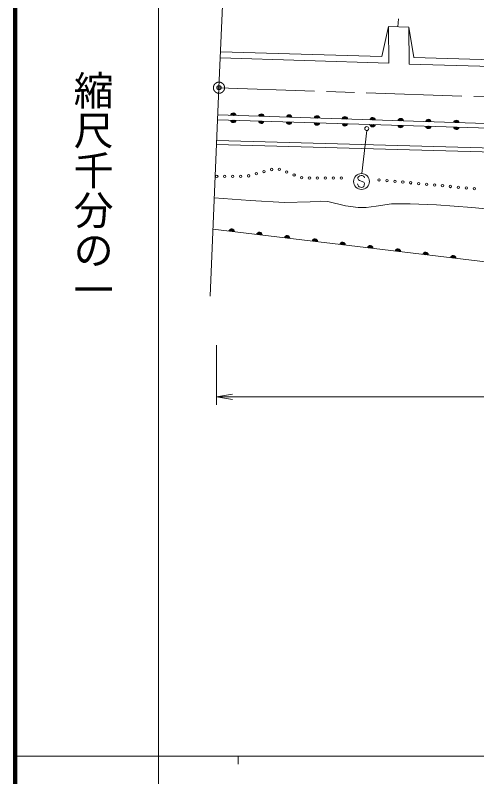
# Model space of a CAD drawing. Units: millimetres, scale not verified. Extents: x 40000 to 680000, y 20000 to 380000.
# Drawn here: x 40000 to 97934, y 202409 to 297932 of the extents above; entities that cross this region are included whole.
import ezdxf
from ezdxf.enums import TextEntityAlignment as Align

# ---------------------------------------------------------------- set-up
doc = ezdxf.new("R2010")
doc.units = ezdxf.units.MM
doc.header["$LTSCALE"] = 1000
doc.header["$PDMODE"] = 32
doc.header["$PDSIZE"] = 500
doc.linetypes.add('CHAIN', pattern=[18.5, 12, -1.5, 3.5, -1.5])
for name, color, linetype, lineweight in [('M-BMK', 2, 'CHAIN', 13), ('M-BMK-OTRS', 5, 'Continuous', 13), ('M-STR-HTXT', 7, 'Continuous', 13), ('M-STR-STRC', 7, 'Continuous', 13), ('M-TTL', 2, 'Continuous', 140), ('M-TTL-BAND', 7, 'Continuous', 13), ('M-WORK', 1, 'Continuous', 13)]:
    doc.layers.add(name, color=color, linetype=linetype, lineweight=lineweight)
doc.layers.add('M-OTRS', color=6, linetype='Continuous')
doc.styles.add('@ＭＳ ゴシック', font='')
doc.styles.get('@ＭＳ ゴシック').set_extended_font_data('@MS Gothic')

# ---------------------------------------------------------------- blocks, each defined once
blk = doc.blocks.new('open_arrow')
at = {"color": 0, "linetype": 'Continuous', "lineweight": -2}
blk.add_lwpolyline([(7.5, 1.25), (0, 0), (7.5, -1.25)], dxfattribs=at)

msp = doc.modelspace()

# ---------------------------------------------------------------- linework, layer by layer
at = {"layer": 'M-BMK'}
msp.add_lwpolyline([(65578, 288839), (181108, 284839), (184867, 284815), (259476, 283982)], dxfattribs=at)
msp.add_circle((65578, 288839), 700, dxfattribs=at)
at = {"layer": 'M-BMK-OTRS'}
for p, q in [((65578, 288839), (66689, 314974)), ((64466, 262705), (65578, 288839))]:
    msp.add_line(p, q, dxfattribs=at)
at = {"layer": 'M-OTRS'}
msp.add_point((65578, 288839), dxfattribs=at)
at = {"layer": 'M-STR-HTXT'}
for p, q in [((65282, 256554), (65282, 249073)), ((65282, 250073), (147552, 250073))]:
    msp.add_line(p, q, dxfattribs=at)
at = {"layer": 'M-STR-STRC'}
for p, q in [((83514, 278075), (84115, 283464)), ((83009, 277563), (82994, 277449)), ((82994, 277449), (83079, 277267)), ((83138, 277701), (83009, 277563)), ((83079, 277267), (83230, 277193)), ((83269, 277794), (83138, 277701)), ((83230, 277193), (83762, 277005)), ((83435, 277828), (83269, 277794)), ((83551, 277811), (83435, 277828)), ((83695, 277739), (83551, 277811)), ((83805, 277664), (83695, 277739)), ((83839, 277553), (83805, 277664)), ((82996, 276674), (82957, 276784)), ((83080, 276497), (82996, 276674)), ((83183, 276423), (83080, 276497)), ((83329, 276348), (83183, 276423)), ((83450, 276331), (83329, 276348)), ((83617, 276360), (83450, 276331)), ((83742, 276456), (83617, 276360)), ((83813, 276605), (83742, 276456)), ((83762, 277005), (83843, 276832)), ((83843, 276832), (83813, 276605))]:
    msp.add_line(p, q, dxfattribs=at)
for centre, radius in [((84123, 283714), 250), ((83467, 277076), 1000)]:
    msp.add_circle(centre, radius, dxfattribs=at)
at = {"layer": 'M-TTL'}
msp.add_line((40000, 380000), (40000, 20000), dxfattribs=at)
at = {"layer": 'M-TTL-BAND'}
for p, q in [((58000, 370000), (58000, 20000)), ((40000, 205000), (579000, 205000)), ((68000, 205000), (68000, 204000))]:
    msp.add_line(p, q, dxfattribs=at)
at = {"layer": 'M-WORK'}
for p, q in [((88009, 296467), (88121, 297466)), ((65295, 282199), (122682, 280669)), ((65282, 281699), (122668, 280169))]:
    msp.add_line(p, q, dxfattribs=at)
for points in [[(65737, 292578), (86888, 291927), (86833, 296510), (86023, 292737), (65769, 293344)], [(86833, 296510), (89396, 296415), (89464, 291808), (141180, 290311), (150516, 294204), (140780, 291112), (90019, 292628), (89396, 296415)], [(65394, 284819), (188307, 281051), (239631, 280108)], [(239639, 280518), (188281, 281470), (65433, 285434)], [(64989, 275016), (69503, 274699), (73792, 274441), (77031, 274533), (78301, 274607), (79258, 274551), (81467, 274036), (83031, 273815), (84062, 273815), (85313, 273962), (87246, 274257), (89583, 274275), (92878, 274165), (97295, 273815), (102191, 273337)], [(249628, 249369), (213849, 255456), (111232, 265535), (64824, 271115)]]:
    msp.add_lwpolyline(points, dxfattribs=at)
for centre in [(70259, 278052), (71223, 278317), (72187, 278582), (73141, 278617), (74076, 278262), (75010, 277907), (65304, 277719), (66304, 277718), (67304, 277716), (68304, 277714), (69295, 277787), (75945, 277552), (76937, 277506), (77937, 277506), (78937, 277506), (79937, 277506), (80937, 277506), (85665, 277281), (86661, 277188), (87657, 277096), (88652, 277004), (89648, 276912), (90644, 276820), (91640, 276727), (92635, 276635), (93631, 276543), (94627, 276451), (95623, 276359), (96618, 276266), (97614, 276174)]:
    msp.add_circle(centre, 150, dxfattribs=at)
for centre, radius, start, end in [((67386, 285316), 354, 6.94937, 169.35455), ((67380, 284813), 354, 187.04131, 349.44649), ((67380, 284813), 283, 189.26535, 347.22245), ((67386, 285316), 283, 9.17341, 167.13051), ((67380, 284813), 212, 193.01168, 343.47612), ((67386, 285316), 212, 12.91974, 163.38418), ((67380, 284813), 142, 200.72341, 335.76439), ((67386, 285316), 142, 20.63147, 155.67245), ((67380, 284813), 100, 211.04107, 325.44673), ((67386, 285316), 100, 30.94913, 145.35479), ((70878, 284705), 354, 187.04131, 349.44649), ((70884, 285204), 354, 6.94937, 169.35455), ((70884, 285204), 283, 9.17341, 167.13051), ((70884, 285204), 212, 12.91974, 163.38418), ((70884, 285204), 142, 20.63147, 155.67245), ((70884, 285204), 100, 30.94913, 145.35479), ((74382, 285091), 354, 6.94937, 169.35455), ((74382, 285091), 283, 9.17341, 167.13051), ((74382, 285091), 212, 12.91974, 163.38418), ((74382, 285091), 142, 20.63147, 155.67245), ((74382, 285091), 100, 30.94913, 145.35479), ((77880, 284978), 354, 6.94937, 169.35455), ((77880, 284978), 283, 9.17341, 167.13051), ((77880, 284978), 212, 12.91974, 163.38418), ((77880, 284978), 142, 20.63147, 155.67245), ((77880, 284978), 100, 30.94913, 145.35479), ((81379, 284865), 354, 6.94937, 169.35455), ((81379, 284865), 283, 9.17341, 167.13051), ((81379, 284865), 212, 12.91974, 163.38418), ((81379, 284865), 142, 20.63147, 155.67245), ((81379, 284865), 100, 30.94913, 145.35479), ((84877, 284752), 354, 6.94937, 169.35455), ((84877, 284752), 283, 9.17341, 167.13051), ((84877, 284752), 212, 12.91974, 163.38418), ((84877, 284752), 142, 20.63147, 155.67245), ((84877, 284752), 100, 30.94913, 145.35479), ((88375, 284639), 354, 6.94937, 169.35455), ((88375, 284639), 283, 9.17341, 167.13051), ((88375, 284639), 212, 12.91974, 163.38418), ((88375, 284639), 142, 20.63147, 155.67245), ((88375, 284639), 100, 30.94913, 145.35479), ((91873, 284526), 354, 6.94937, 169.35455), ((91873, 284526), 283, 9.17341, 167.13051), ((91873, 284526), 212, 12.91974, 163.38418), ((91873, 284526), 142, 20.63147, 155.67245), ((95371, 284413), 354, 6.94937, 169.35455), ((95371, 284413), 283, 9.17341, 167.13051), ((70878, 284705), 283, 189.26535, 347.22245), ((70878, 284705), 212, 193.01168, 343.47612), ((70878, 284705), 142, 200.72341, 335.76439), ((70878, 284705), 100, 211.04107, 325.44673), ((74377, 284598), 354, 187.04131, 349.44649), ((74377, 284598), 283, 189.26535, 347.22245), ((74377, 284598), 212, 193.01168, 343.47612), ((74377, 284598), 142, 200.72341, 335.76439), ((74377, 284598), 100, 211.04107, 325.44673), ((77875, 284491), 354, 187.04131, 349.44649), ((77875, 284491), 283, 189.26535, 347.22245), ((77875, 284491), 212, 193.01168, 343.47612), ((77875, 284491), 142, 200.72341, 335.76439), ((77875, 284491), 100, 211.04107, 325.44673), ((81373, 284384), 354, 187.04131, 349.44649), ((81373, 284384), 283, 189.26535, 347.22245), ((81373, 284384), 212, 193.01168, 343.47612), ((81373, 284384), 142, 200.72341, 335.76439), ((81373, 284384), 100, 211.04107, 325.44673), ((84872, 284276), 354, 187.04131, 349.44649), ((84872, 284276), 283, 189.26535, 347.22245), ((84872, 284276), 212, 193.01168, 343.47612), ((84872, 284276), 142, 200.72341, 335.76439), ((84872, 284276), 100, 211.04107, 325.44673), ((88370, 284169), 354, 187.04131, 349.44649), ((88370, 284169), 283, 189.26535, 347.22245), ((88370, 284169), 212, 193.01168, 343.47612), ((88370, 284169), 142, 200.72341, 335.76439), ((88370, 284169), 100, 211.04107, 325.44673), ((91869, 284062), 354, 187.04131, 349.44649), ((91869, 284062), 283, 189.26535, 347.22245), ((91869, 284062), 212, 193.01168, 343.47612), ((91869, 284062), 142, 200.72341, 335.76439), ((91869, 284062), 100, 211.04107, 325.44673), ((91873, 284526), 100, 30.94913, 145.35479), ((95367, 283955), 354, 187.04131, 349.44649), ((95367, 283955), 283, 189.26535, 347.22245), ((95367, 283955), 212, 193.01168, 343.47612), ((95371, 284413), 212, 12.91974, 163.38418), ((95367, 283955), 142, 200.72341, 335.76439), ((95371, 284413), 142, 20.63147, 155.67245), ((95367, 283955), 100, 211.04107, 325.44673), ((95371, 284413), 100, 30.94913, 145.35479), ((67171, 270778), 354, 1.94097, 164.34615), ((67171, 270778), 283, 4.16501, 162.12211), ((67171, 270778), 212, 7.91133, 158.37578), ((67171, 270778), 142, 15.62306, 150.66405), ((67171, 270778), 100, 25.94072, 140.34639), ((70646, 270360), 354, 1.94097, 164.34615), ((70646, 270360), 283, 4.16501, 162.12211), ((70646, 270360), 212, 7.91133, 158.37578), ((70646, 270360), 142, 15.62306, 150.66405), ((70646, 270360), 100, 25.94072, 140.34639), ((74121, 269943), 354, 1.94097, 164.34615), ((74121, 269943), 283, 4.16501, 162.12211), ((74121, 269943), 212, 7.91133, 158.37578), ((74121, 269943), 142, 15.62306, 150.66405), ((74121, 269943), 100, 25.94072, 140.34639), ((77596, 269525), 354, 1.94097, 164.34615), ((77596, 269525), 283, 4.16501, 162.12211), ((77596, 269525), 212, 7.91133, 158.37578), ((77596, 269525), 142, 15.62306, 150.66405), ((77596, 269525), 100, 25.94072, 140.34639), ((81071, 269107), 354, 1.94097, 164.34615), ((81071, 269107), 283, 4.16501, 162.12211), ((81071, 269107), 212, 7.91133, 158.37578), ((81071, 269107), 142, 15.62306, 150.66405), ((81071, 269107), 100, 25.94072, 140.34639), ((84546, 268689), 354, 1.94097, 164.34615), ((84546, 268689), 283, 4.16501, 162.12211), ((84546, 268689), 212, 7.91133, 158.37578), ((84546, 268689), 142, 15.62306, 150.66405), ((84546, 268689), 100, 25.94072, 140.34639), ((88021, 268271), 354, 1.94097, 164.34615), ((88021, 268271), 283, 4.16501, 162.12211), ((88021, 268271), 212, 7.91133, 158.37578), ((88021, 268271), 142, 15.62306, 150.66405), ((88021, 268271), 100, 25.94072, 140.34639), ((91496, 267853), 354, 1.94097, 164.34615), ((91496, 267853), 283, 4.16501, 162.12211), ((91496, 267853), 212, 7.91133, 158.37578), ((91496, 267853), 142, 15.62306, 150.66405), ((91496, 267853), 100, 25.94072, 140.34639), ((94971, 267436), 354, 1.94097, 164.34615), ((94971, 267436), 283, 4.16501, 162.12211), ((94971, 267436), 212, 7.91133, 158.37578), ((94971, 267436), 142, 15.62306, 150.66405), ((94971, 267436), 100, 25.94072, 140.34639)]:
    msp.add_arc(centre, radius, start, end, dxfattribs=at)

# ---------------------------------------------------------------- block references
at = {"layer": 'M-STR-HTXT', "xscale": 267, "yscale": 267}
msp.add_blockref('open_arrow', (65282, 250073), dxfattribs=at)

# ---------------------------------------------------------------- texts
at = {"layer": 'M-TTL-BAND', "style": '@ＭＳ ゴシック'}
msp.add_text('縮尺千分の一', height=3666, rotation=270, dxfattribs=at).set_placement((49777, 261030), align=Align.MIDDLE_RIGHT)

doc.saveas('drawing.dxf')
